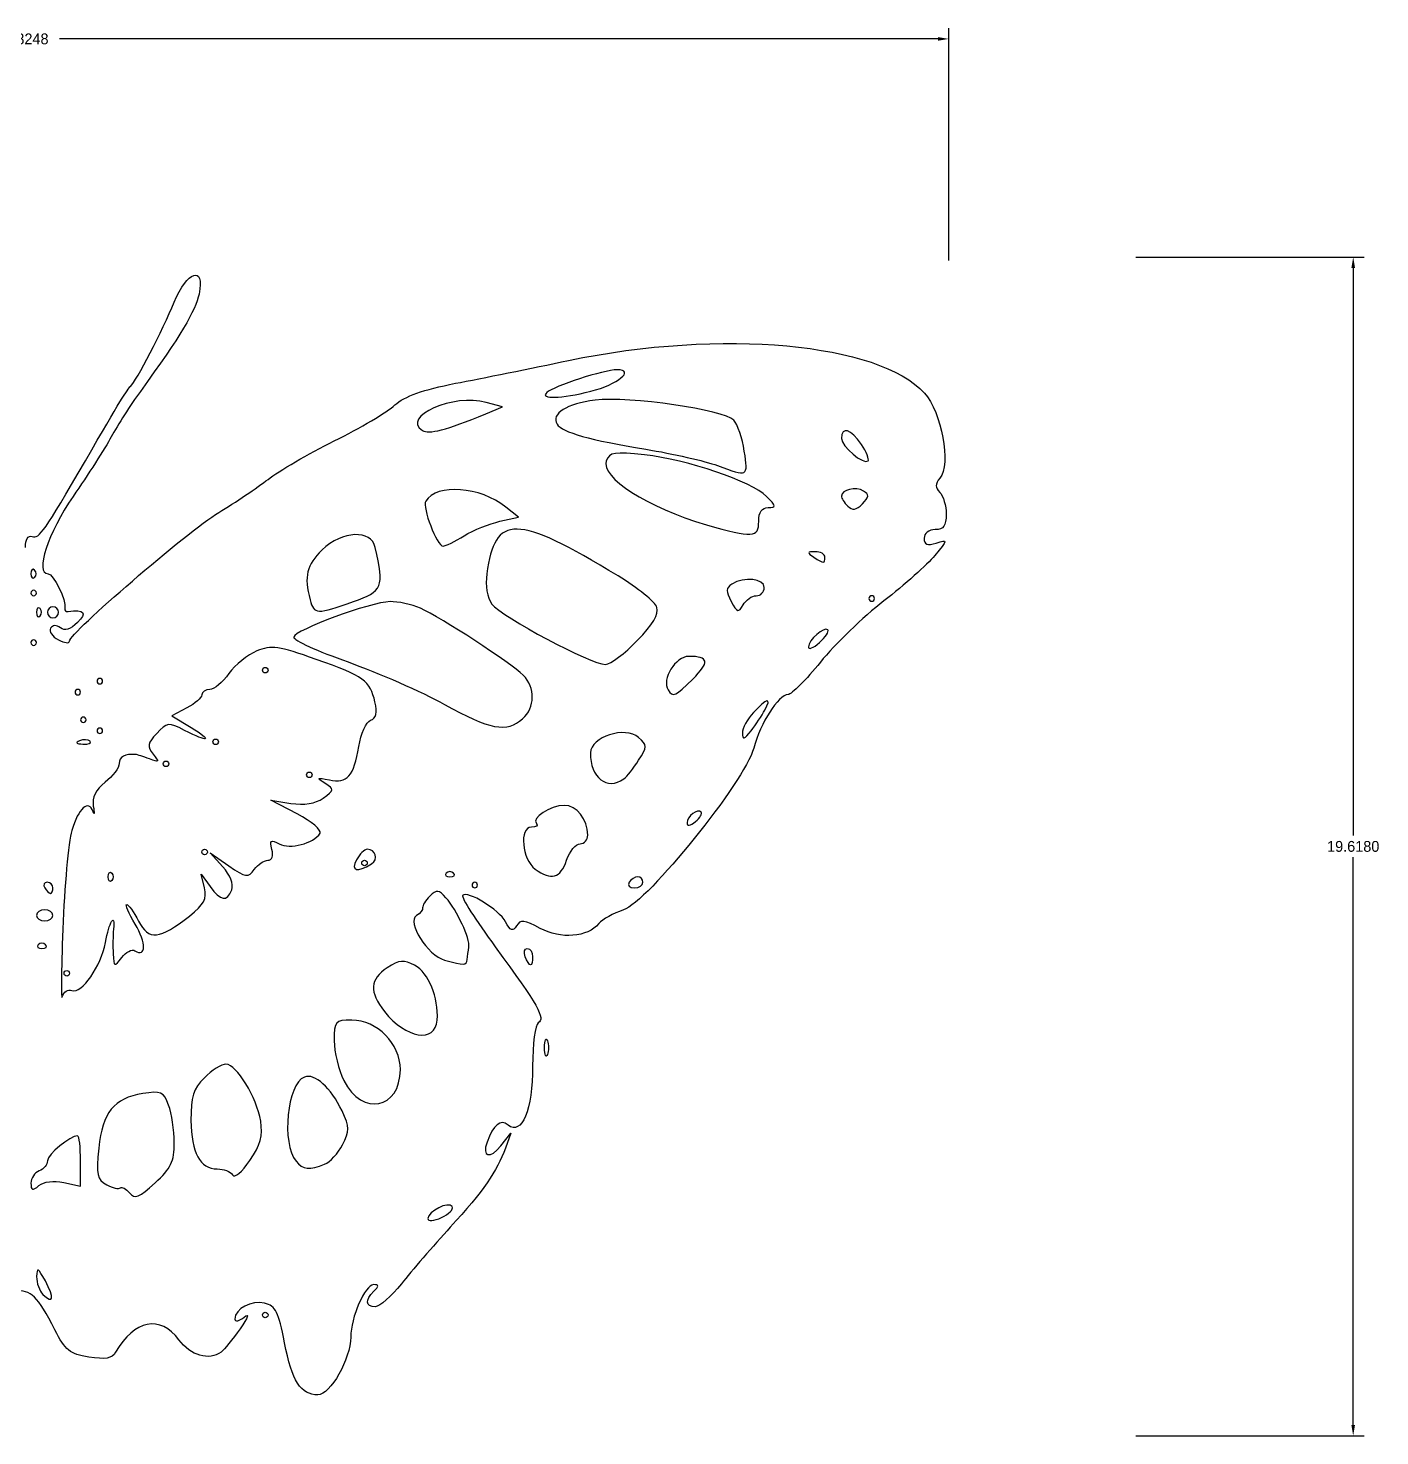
# Model space of a CAD drawing. Header units: centimetres. Extents: x -0.1 to 38, y -0.6 to 22.8.
# Drawn here: x 15.55 to 38.04, y -0.6 to 22.83 of the extents above; entities that cross this region are included whole.
import ezdxf

# ---------------------------------------------------------------- set-up
doc = ezdxf.new("R2010")
doc.units = ezdxf.units.CM
doc.layers.get('0').update_dxf_attribs({"linetype": 'CONTINUOUS'})
doc.layers.get('Defpoints').update_dxf_attribs({"linetype": 'CONTINUOUS'})
doc.layers.add('LAAG_1', color=7, linetype='CONTINUOUS')
doc.dimstyles.new('ISO-25', dxfattribs={"dimtxt": 2.5, "dimasz": 2.5, "dimexe": 1.25, "dimexo": 0.625, "dimtad": 1, "dimdsep": 46, "dimtxsty": 'Standard', "dimcen": 2.5, "dimadec": 0, "dimazin": 0, "dimtfac": 1, "dimtmove": 0, "dimatfit": 3, "dimfxl": 1, "dimarcsym": 0})

# ---------------------------------------------------------------- blocks, each defined once
blk = doc.blocks.new('*D2')
at = {"color": 0, "linetype": 'Continuous', "lineweight": -2, "transparency": 16777216}
for p, q in [((0.043, 18.961), (0.043, 22.827)), ((30.868, 18.961), (30.868, 22.827)), ((0.223, 22.647), (14.841, 22.647)), ((30.688, 22.647), (16.071, 22.647))]:
    blk.add_line(p, q, dxfattribs=at)
at = {"color": 0, "linetype": 'Continuous', "transparency": 16777216}
for points in [[(0.223, 22.677), (0.223, 22.617), (0.043, 22.647)], [(30.688, 22.677), (30.688, 22.617), (30.868, 22.647)]]:
    blk.add_solid(points, dxfattribs=at)
at = {"layer": 'Defpoints', "color": 0, "linetype": 'Continuous', "transparency": 16777216}
for p in [(30.868, 22.647), (0.043, 18.899), (30.868, 18.899)]:
    blk.add_point(p, dxfattribs=at)
at = {"color": 0, "linetype": 'Continuous', "transparency": 16777216, "insert": (15.456, 22.647), "char_height": 0.18, "attachment_point": 5}
blk.add_mtext('\\A1;30.8248', dxfattribs=at)
blk = doc.blocks.new('*D3')
at = {"color": 0, "linetype": 'Continuous', "lineweight": -2, "transparency": 16777216}
for p, q in [((33.978, 19.016), (37.775, 19.016)), ((37.595, 18.836), (37.595, 9.387)), ((37.595, -0.422), (37.595, 9.027)), ((33.978, -0.602), (37.775, -0.602))]:
    blk.add_line(p, q, dxfattribs=at)
at = {"color": 0, "linetype": 'Continuous', "transparency": 16777216}
for points in [[(37.565, 18.836), (37.625, 18.836), (37.595, 19.016)], [(37.565, -0.422), (37.625, -0.422), (37.595, -0.602)]]:
    blk.add_solid(points, dxfattribs=at)
at = {"layer": 'Defpoints', "color": 0, "linetype": 'Continuous', "transparency": 16777216}
for p in [(33.915, 19.016), (33.915, -0.602), (37.595, -0.602)]:
    blk.add_point(p, dxfattribs=at)
at = {"color": 0, "linetype": 'Continuous', "transparency": 16777216, "insert": (37.595, 9.207), "char_height": 0.18, "attachment_point": 5}
blk.add_mtext('\\A1;19.6180', dxfattribs=at)

msp = doc.modelspace()

# ---------------------------------------------------------------- linework, layer by layer
at = {"layer": 'LAAG_1', "color": 7}
for points in [[(24.91011, 16.78358), (24.91011, 16.78358)], [(23.16492, 16.40873), (23.16492, 16.40873)], [(27.46566, 15.78738), (27.46566, 15.78738)], [(29.41234, 15.89917), (29.41234, 15.89917)], [(29.44815, 15.12223), (29.44815, 15.12223)], [(27.70517, 14.61793), (27.70517, 14.61793)], [(22.80567, 14.37832), (22.80567, 14.37832)], [(28.80583, 14.02173), (28.80583, 14.02173)], [(15.65899, 13.80771), (15.65899, 13.80771)], [(15.68956, 13.42554), (15.68956, 13.42554)], [(27.66386, 13.37968), (27.66386, 13.37968)], [(15.75071, 13.16566), (15.75071, 13.16566)], [(20.96359, 13.28202), (20.96359, 13.28202)], [(29.63134, 13.33381), (29.63134, 13.33381)], [(16.05645, 13.10451), (16.05645, 13.10451)], [(28.85448, 12.81128), (28.85448, 12.81128)], [(15.68956, 12.60004), (15.68956, 12.60004)], [(25.68569, 12.6333), (25.68569, 12.6333)], [(16.79023, 11.95799), (16.79023, 11.95799)], [(19.45017, 12.14143), (19.45017, 12.14143)], [(26.60744, 11.99267), (26.60744, 11.99267)], [(16.42334, 11.77454), (16.42334, 11.77454)], [(16.51506, 11.31592), (16.51506, 11.31592)], [(23.77681, 11.33014), (23.77681, 11.33014)], [(27.80684, 11.47644), (27.80684, 11.47644)], [(16.79023, 11.13248), (16.79023, 11.13248)], [(16.58194, 10.95858), (16.58194, 10.95858)], [(18.62467, 10.94904), (18.62467, 10.94904)], [(17.79917, 10.58215), (17.79917, 10.58215)], [(20.18395, 10.3987), (20.18395, 10.3987)], [(25.46013, 10.33132), (25.46013, 10.33132)], [(26.75041, 9.77891), (26.75041, 9.77891)], [(18.44123, 9.11459), (18.44123, 9.11459)], [(21.10117, 8.93115), (21.10117, 8.93115)], [(21.26318, 8.91713), (21.26318, 8.91713)], [(24.50864, 8.97701), (24.50864, 8.97701)], [(16.88195, 8.70184), (16.88195, 8.70184)], [(22.62987, 8.76299), (22.62987, 8.76299)], [(15.96473, 8.5184), (15.96473, 8.5184)], [(23.02734, 8.56426), (23.02734, 8.56426)], [(25.779, 8.61012), (25.779, 8.61012)], [(15.96473, 8.05979), (15.96473, 8.05979)], [(15.84243, 7.5706), (15.84243, 7.5706)], [(22.85536, 7.32601), (22.85536, 7.32601)], [(23.81967, 7.37186), (23.81967, 7.37186)], [(16.14817, 7.09671), (16.14817, 7.09671)], [(16.28109, 6.81063), (16.28109, 6.81063)], [(22.35613, 6.31829), (22.35613, 6.31829)], [(24.14248, 5.85845), (24.14248, 5.85845)], [(21.74323, 5.49479), (21.74323, 5.49479)], [(19.41979, 4.63429), (19.41979, 4.63429)], [(17.98261, 4.27679), (17.98261, 4.27679)], [(20.48438, 3.91782), (20.48438, 3.91782)], [(16.14441, 3.61209), (16.14441, 3.61209)], [(22.60614, 3.21217), (22.60614, 3.21217)], [(15.83799, 1.97508), (15.83799, 1.97508)], [(19.45017, 1.40992), (19.45017, 1.40992)]]:
    msp.add_lwpolyline(points, close=True, dxfattribs=at)
for points in [[(23.16492, 16.40873), (23.44009, 16.52134), (23.17003, 16.59834)], [(23.39777, 14.6187), (23.70705, 14.68664), (23.49744, 14.85637)], [(18.19274, 11.51262), (17.94425, 11.38242), (18.26153, 11.189)], [(20.02673, 9.74776), (19.58776, 9.97504), (19.92383, 9.92391)], [(18.78778, 8.86997), (18.57881, 9.10131), (18.88979, 8.88615)], [(18.48493, 8.5184), (18.431, 8.7477), (18.5789, 8.54133)], [(23.4152, 4.22625), (23.58074, 4.43676), (23.48999, 4.18509)], [(16.14441, 3.61209), (16.42334, 3.55082), (16.42334, 3.97086)]]:
    msp.add_lwpolyline(points, dxfattribs=at)
for points in [[(17.9808, 18.26388), (18.19608, 18.78857), (18.49448, 18.88778), (18.3946, 18.40146)], [(18.3946, 18.40146), (18.33663, 18.11924), (18.08712, 17.70487), (17.41851, 16.78044)], [(17.25612, 16.86512), (17.34586, 16.94259), (17.79198, 17.80368), (17.9808, 18.26388)], [(24.54077, 17.29515), (27.0896, 17.82742), (29.69892, 17.58845), (30.46212, 16.75285)], [(22.66121, 16.91525), (23.0896, 16.99778), (23.93541, 17.16873), (24.54077, 17.29515)], [(25.34796, 17.14028), (25.12988, 17.14028), (24.29855, 16.87082), (24.17845, 16.7612)], [(24.91011, 16.78358), (25.35911, 16.89664), (25.65818, 17.14028), (25.34796, 17.14028)], [(21.65227, 16.55477), (21.81012, 16.69916), (22.12677, 16.81229), (22.66121, 16.91525)], [(16.50487, 15.62687), (17.08859, 16.63362), (17.19926, 16.81602), (17.25612, 16.86512)], [(17.41851, 16.78044), (17.25713, 16.55731), (17.03943, 16.21778), (16.93474, 16.02594)], [(23.17003, 16.59834), (22.63597, 16.75062), (21.7444, 16.35736), (22.1106, 16.13104)], [(24.17845, 16.7612), (24.05621, 16.64963), (24.42266, 16.66084), (24.91011, 16.78358)], [(27.28986, 16.30279), (27.12674, 16.47701), (25.55985, 16.70215), (24.98285, 16.63426)], [(30.46212, 16.75285), (30.74859, 16.43921), (30.90785, 15.56356), (30.71966, 15.3368)], [(20.64258, 15.95554), (21.07138, 16.16937), (21.52574, 16.43903), (21.65227, 16.55477)], [(22.1106, 16.13104), (22.22153, 16.06248), (22.49447, 16.13437), (23.16492, 16.40873)], [(24.98285, 16.63426), (24.51419, 16.57912), (24.24331, 16.40751), (24.35069, 16.23377)], [(24.35069, 16.23377), (24.4329, 16.10075), (24.90342, 15.96818), (25.82486, 15.81842)], [(27.46566, 15.78738), (27.43364, 16.00179), (27.35453, 16.23372), (27.28986, 16.30279)], [(29.41234, 15.89917), (29.2445, 16.15534), (29.081, 16.20458), (29.081, 15.99896)], [(16.93474, 16.02594), (16.83004, 15.8341), (16.54427, 15.3877), (16.29968, 15.03394)], [(19.54191, 15.31709), (19.71848, 15.4544), (20.21378, 15.7417), (20.64258, 15.95554)], [(29.081, 15.99896), (29.081, 15.8633), (29.44995, 15.55249), (29.52357, 15.62612)], [(25.80353, 15.72422), (25.30756, 15.77937), (25.22369, 15.76647), (25.17009, 15.6268)], [(27.83443, 15.0339), (27.58718, 15.28115), (26.51711, 15.64488), (25.80353, 15.72422)], [(25.82486, 15.81842), (26.27889, 15.74463), (26.81546, 15.62266), (27.01725, 15.54737)], [(27.01725, 15.54737), (27.53213, 15.35528), (27.53035, 15.35433), (27.46566, 15.78738)], [(29.52357, 15.62612), (29.54606, 15.64861), (29.49601, 15.77148), (29.41234, 15.89917)], [(15.62079, 14.36494), (15.73603, 14.32577), (15.81989, 14.44547), (16.50487, 15.62687)], [(25.17009, 15.6268), (25.06494, 15.35279), (25.85525, 14.84698), (26.83381, 14.56197)], [(18.72276, 14.76454), (18.99673, 14.93114), (19.36535, 15.17979), (19.54191, 15.31709)], [(23.49744, 14.85637), (23.07535, 15.19816), (22.34919, 15.25158), (22.16549, 14.95435)], [(30.71966, 15.3368), (30.63765, 15.23799), (30.63714, 15.18059), (30.71758, 15.10016)], [(16.29968, 15.03394), (15.88219, 14.43012), (15.66052, 13.74656), (15.88219, 13.74656)], [(27.86314, 14.84723), (28.00321, 14.84723), (27.99996, 14.86837), (27.83443, 15.0339)], [(29.44816, 15.12223), (29.32034, 15.20123), (29.081, 15.14712), (29.081, 15.03921)], [(29.081, 15.03921), (29.081, 15.00425), (29.12788, 14.92877), (29.18517, 14.87147)], [(29.42936, 14.90731), (29.54317, 15.02112), (29.54668, 15.06134), (29.44815, 15.12223)], [(30.71758, 15.10016), (30.77598, 15.04176), (30.82376, 14.87841), (30.82376, 14.73716)], [(16.23991, 12.62496), (16.23991, 12.75772), (18.19932, 14.44623), (18.72276, 14.76454)], [(22.16549, 14.95435), (22.10307, 14.85334), (22.35398, 14.205), (22.4553, 14.20552)], [(27.70517, 14.61793), (27.70517, 14.77375), (27.75579, 14.84723), (27.86314, 14.84723)], [(29.18517, 14.87147), (29.26292, 14.79373), (29.32486, 14.80282), (29.42936, 14.90731)], [(22.80567, 14.37832), (22.96122, 14.47317), (23.22766, 14.58134), (23.39777, 14.6187)], [(25.36831, 13.70898), (23.66845, 14.74031), (23.31785, 14.74596), (23.18134, 13.74422)], [(26.83381, 14.56197), (27.60463, 14.33747), (27.70517, 14.34393), (27.70517, 14.61793)], [(30.82376, 14.73716), (30.82376, 14.54149), (30.78008, 14.48034), (30.64032, 14.48034)], [(15.50614, 14.18224), (15.50614, 14.3192), (15.54995, 14.38901), (15.62079, 14.36494)], [(21.32719, 14.18225), (21.2594, 14.48591), (20.77724, 14.46409), (20.4412, 14.14215)], [(22.4553, 14.20552), (22.49246, 14.20571), (22.65013, 14.28347), (22.80567, 14.37832)], [(30.64032, 14.48034), (30.5349, 14.48034), (30.45687, 14.41919), (30.45687, 14.33658)], [(30.45687, 14.33658), (30.45687, 14.23062), (30.50943, 14.20949), (30.65672, 14.25624)], [(30.65672, 14.25624), (30.85283, 14.31849), (30.8524, 14.31459), (30.63379, 14.04846)], [(20.4412, 14.14215), (20.18435, 13.89607), (20.13739, 13.70035), (20.24176, 13.31088)], [(20.96359, 13.28202), (21.45016, 13.45527), (21.47547, 13.51793), (21.32719, 14.18225)], [(28.64532, 14.11205), (28.50815, 14.11075), (28.50481, 14.09772), (28.62239, 14.02173)], [(28.80584, 14.02173), (28.80584, 14.07218), (28.73361, 14.11282), (28.64532, 14.11205)], [(15.65899, 13.80771), (15.62536, 13.84134), (15.59784, 13.81382), (15.59784, 13.74656)], [(28.62239, 14.02173), (28.79549, 13.90986), (28.80583, 13.90986), (28.80583, 14.02173)], [(30.63379, 14.04846), (30.51126, 13.8993), (30.1303, 13.55982), (29.7872, 13.29407)], [(15.59784, 13.74656), (15.59784, 13.6793), (15.62536, 13.65179), (15.65899, 13.68542)], [(15.65899, 13.68542), (15.69262, 13.71905), (15.69262, 13.77408), (15.65899, 13.80771)], [(15.88219, 13.74656), (15.97075, 13.74656), (16.19004, 13.29888), (16.163, 13.1733)], [(23.18134, 13.74422), (23.15424, 13.54533), (23.18753, 13.3521), (23.26786, 13.24226)], [(26.01141, 13.18645), (25.9828, 13.2766), (25.69341, 13.51174), (25.36831, 13.70898)], [(27.79689, 13.51726), (27.79689, 13.66812), (27.46438, 13.70288), (27.26002, 13.57338)], [(15.6437, 13.4714), (15.61848, 13.4714), (15.59784, 13.45075), (15.59784, 13.42554)], [(15.59784, 13.42554), (15.59784, 13.40032), (15.61848, 13.37968), (15.6437, 13.37968)], [(15.68956, 13.42554), (15.68956, 13.45076), (15.66892, 13.4714), (15.6437, 13.4714)], [(15.6437, 13.37968), (15.66892, 13.37968), (15.68956, 13.40032), (15.68956, 13.42554)], [(27.26002, 13.57338), (27.15989, 13.50993), (27.1576, 13.45418), (27.24816, 13.28495)], [(27.44564, 13.22743), (27.4925, 13.31116), (27.5907, 13.37968), (27.66386, 13.37968)], [(27.66387, 13.37968), (27.73703, 13.37968), (27.79689, 13.44159), (27.79689, 13.51726)], [(29.58548, 13.37968), (29.56026, 13.37968), (29.53961, 13.35903), (29.53961, 13.33381)], [(29.63134, 13.33381), (29.63134, 13.35903), (29.61069, 13.37968), (29.58548, 13.37968)], [(15.75071, 13.16566), (15.71708, 13.19929), (15.68956, 13.17177), (15.68956, 13.10451)], [(15.75071, 13.04336), (15.78434, 13.07699), (15.78434, 13.13203), (15.75071, 13.16566)], [(15.96473, 13.19623), (15.91428, 13.19623), (15.87301, 13.15496), (15.87301, 13.10451)], [(16.05645, 13.10451), (16.05645, 13.15496), (16.01517, 13.19623), (15.96473, 13.19623)], [(16.163, 13.1733), (16.15487, 13.13546), (16.17915, 13.10939), (16.21699, 13.11537)], [(16.21699, 13.11537), (16.48545, 13.15775), (16.53785, 13.09543), (16.37062, 12.93263)], [(21.57217, 13.2822), (21.25001, 13.27453), (19.98369, 12.80801), (19.96949, 12.69176)], [(20.24176, 13.31088), (20.30672, 13.06848), (20.3581, 13.06643), (20.96359, 13.28202)], [(22.07664, 13.17156), (21.93212, 13.23558), (21.70511, 13.28537), (21.57217, 13.2822)], [(23.78704, 12.05653), (23.58308, 12.26048), (22.41643, 13.02104), (22.07664, 13.17156)], [(23.26786, 13.24226), (23.42211, 13.03132), (24.93045, 12.2275), (25.15365, 12.23729)], [(25.68569, 12.6333), (25.94228, 12.8977), (26.04675, 13.07511), (26.01141, 13.18645)], [(27.24816, 13.28495), (27.34779, 13.09879), (27.37003, 13.09232), (27.44564, 13.22743)], [(29.7872, 13.29407), (29.4441, 13.02831), (28.96944, 12.57024), (28.73239, 12.27613)], [(29.53961, 13.33381), (29.53961, 13.30859), (29.56026, 13.28795), (29.58548, 13.28795)], [(29.58548, 13.28795), (29.6107, 13.28795), (29.63134, 13.3086), (29.63134, 13.33381)], [(15.68956, 13.10451), (15.68956, 13.03725), (15.71708, 13.00973), (15.75071, 13.04336)], [(15.87301, 13.10451), (15.87301, 13.05406), (15.91428, 13.01279), (15.96473, 13.01279)], [(16.08757, 12.84536), (16.02174, 12.89766), (15.95947, 12.895), (15.92449, 12.83839)], [(15.96473, 13.01279), (16.01517, 13.01279), (16.05645, 13.05406), (16.05645, 13.10451)], [(16.37062, 12.93263), (16.25548, 12.82055), (16.15701, 12.79019), (16.08757, 12.84536)], [(15.92449, 12.83839), (15.89336, 12.78803), (15.9516, 12.70202), (16.0539, 12.64727)], [(19.96949, 12.69176), (19.96333, 12.64131), (20.37023, 12.45481), (20.87369, 12.27731)], [(28.85448, 12.81128), (28.79284, 12.87291), (28.53067, 12.64414), (28.53067, 12.52873)], [(28.71468, 12.60055), (28.81588, 12.69213), (28.87879, 12.78696), (28.85448, 12.81128)], [(15.6437, 12.6459), (15.61848, 12.6459), (15.59784, 12.62525), (15.59784, 12.60004)], [(15.59784, 12.60004), (15.59784, 12.57482), (15.61848, 12.55418), (15.6437, 12.55418)], [(15.68956, 12.60004), (15.68956, 12.62526), (15.66892, 12.6459), (15.6437, 12.6459)], [(15.6437, 12.55418), (15.66892, 12.55418), (15.68956, 12.57482), (15.68956, 12.60004)], [(16.0539, 12.64727), (16.15621, 12.59252), (16.23991, 12.58248), (16.23991, 12.62496)], [(19.35373, 12.4605), (19.20237, 12.3978), (18.99423, 12.22813), (18.89121, 12.08345)], [(20.34212, 12.32066), (19.71672, 12.54325), (19.59507, 12.56046), (19.35373, 12.4605)], [(25.15365, 12.23729), (25.23851, 12.24101), (25.47793, 12.41921), (25.68569, 12.6333)], [(28.53067, 12.52873), (28.53067, 12.47664), (28.61347, 12.50897), (28.71468, 12.60055)], [(19.45017, 12.14143), (19.45017, 12.16665), (19.47082, 12.18729), (19.49603, 12.18729)], [(19.49603, 12.18729), (19.52125, 12.18729), (19.54189, 12.16664), (19.54189, 12.14143)], [(21.32134, 11.61201), (21.23785, 11.96878), (21.14789, 12.03388), (20.34212, 12.32066)], [(20.87369, 12.27731), (21.37715, 12.09981), (22.09864, 11.78185), (22.47699, 11.57072)], [(26.54109, 12.37073), (26.32111, 12.37073), (26.08647, 11.99075), (26.19651, 11.8127)], [(26.60744, 11.99267), (26.89354, 12.27877), (26.8774, 12.37073), (26.54109, 12.37073)], [(28.73239, 12.27613), (28.49535, 11.98201), (28.25262, 11.73852), (28.19299, 11.73502)], [(16.74437, 12.00385), (16.71915, 12.00385), (16.69851, 11.98321), (16.69851, 11.95799)], [(16.69851, 11.95799), (16.69851, 11.93277), (16.71915, 11.91213), (16.74437, 11.91213)], [(16.79023, 11.95799), (16.79023, 11.98321), (16.76958, 12.00385), (16.74437, 12.00385)], [(16.74437, 11.91213), (16.76959, 11.91213), (16.79023, 11.93277), (16.79023, 11.95799)], [(18.89121, 12.08345), (18.78819, 11.93877), (18.6448, 11.8204), (18.57257, 11.8204)], [(19.49603, 12.09556), (19.47081, 12.09556), (19.45017, 12.11621), (19.45017, 12.14143)], [(19.54189, 12.14143), (19.54189, 12.11621), (19.52125, 12.09556), (19.49603, 12.09556)], [(23.77682, 11.33014), (23.98776, 11.52104), (23.9924, 11.85117), (23.78704, 12.05653)], [(26.19651, 11.8127), (26.27493, 11.68582), (26.3206, 11.70582), (26.60744, 11.99267)], [(16.37748, 11.8204), (16.35226, 11.8204), (16.33162, 11.79975), (16.33162, 11.77454)], [(16.33162, 11.77454), (16.33162, 11.74932), (16.35226, 11.72868), (16.37748, 11.72868)], [(16.42334, 11.77454), (16.42334, 11.79976), (16.40269, 11.8204), (16.37748, 11.8204)], [(16.37748, 11.72868), (16.4027, 11.72868), (16.42334, 11.74932), (16.42334, 11.77454)], [(18.44123, 11.73161), (18.44123, 11.68277), (18.32941, 11.58422), (18.19274, 11.51262)], [(18.57257, 11.8204), (18.50033, 11.8204), (18.44123, 11.78044), (18.44123, 11.73161)], [(28.19299, 11.73502), (28.02859, 11.7254), (27.73665, 11.26886), (27.62155, 10.84141)], [(21.24786, 11.30673), (21.34159, 11.34269), (21.36328, 11.43282), (21.32134, 11.61201)], [(22.47699, 11.57072), (23.2276, 11.15187), (23.52002, 11.09774), (23.77681, 11.33014)], [(27.80684, 11.47644), (27.92754, 11.69604), (27.84224, 11.67796), (27.61702, 11.43621)], [(16.4692, 11.36178), (16.44398, 11.36178), (16.42334, 11.34114), (16.42334, 11.31592)], [(16.42334, 11.31592), (16.42334, 11.2907), (16.44398, 11.27006), (16.4692, 11.27006)], [(16.51506, 11.31592), (16.51506, 11.34114), (16.49442, 11.36178), (16.4692, 11.36178)], [(16.4692, 11.27006), (16.49442, 11.27006), (16.51506, 11.29071), (16.51506, 11.31592)], [(18.15211, 11.13969), (17.8871, 11.27674), (17.86238, 11.27405), (17.69043, 11.08949)], [(21.05179, 10.87306), (21.08648, 11.08351), (21.17471, 11.27866), (21.24786, 11.30673)], [(27.61702, 11.43621), (27.51416, 11.32581), (27.43132, 11.17103), (27.43292, 11.09226)], [(27.57722, 11.13248), (27.65499, 11.23338), (27.75831, 11.38816), (27.80684, 11.47644)], [(16.74437, 11.17834), (16.71915, 11.17834), (16.69851, 11.1577), (16.69851, 11.13248)], [(16.69851, 11.13248), (16.69851, 11.10726), (16.71915, 11.08662), (16.74437, 11.08662)], [(16.79023, 11.13248), (16.79023, 11.1577), (16.76958, 11.17834), (16.74437, 11.17834)], [(16.74437, 11.08662), (16.76959, 11.08662), (16.79023, 11.10726), (16.79023, 11.13248)], [(17.69043, 11.08949), (17.53609, 10.92381), (17.52715, 10.87186), (17.63104, 10.74407)], [(18.26153, 11.189), (18.63256, 10.96282), (18.5586, 10.92949), (18.15211, 11.13969)], [(25.70573, 11.02139), (25.48648, 11.216), (24.90893, 11.0314), (24.90544, 10.76559)], [(25.70781, 10.64081), (25.85202, 10.86772), (25.85189, 10.89162), (25.70573, 11.02139)], [(27.43292, 11.09226), (27.43526, 10.97905), (27.46547, 10.98748), (27.57722, 11.13248)], [(16.40614, 10.96582), (16.33297, 10.93654), (16.3547, 10.91481), (16.46156, 10.91041)], [(16.58194, 10.95859), (16.55146, 10.98907), (16.47235, 10.99233), (16.40614, 10.96582)], [(16.46156, 10.91041), (16.55825, 10.90643), (16.61242, 10.92811), (16.58194, 10.95858)], [(18.62467, 10.94904), (18.62467, 10.97426), (18.64532, 10.9949), (18.67053, 10.9949)], [(18.67053, 10.90318), (18.64531, 10.90318), (18.62467, 10.92382), (18.62467, 10.94904)], [(18.67053, 10.9949), (18.69575, 10.9949), (18.71639, 10.97425), (18.71639, 10.94904)], [(18.71639, 10.94904), (18.71639, 10.92382), (18.69575, 10.90318), (18.67053, 10.90318)], [(20.56328, 10.31366), (20.86167, 10.251), (20.96962, 10.3746), (21.05179, 10.87306)], [(27.62155, 10.84141), (27.47274, 10.28878), (25.8568, 8.28312), (25.45298, 8.14985)], [(17.0654, 10.5888), (17.0654, 10.5168), (16.96063, 10.37547), (16.83259, 10.27476)], [(17.34056, 10.73739), (17.16185, 10.75322), (17.0654, 10.70115), (17.0654, 10.5888)], [(17.56987, 10.66349), (17.46898, 10.7019), (17.36579, 10.73515), (17.34056, 10.73739)], [(17.63104, 10.74407), (17.73845, 10.61195), (17.73101, 10.60215), (17.56987, 10.66349)], [(17.79917, 10.58215), (17.79917, 10.60737), (17.81981, 10.62801), (17.84503, 10.62801)], [(17.84503, 10.53629), (17.81981, 10.53629), (17.79917, 10.55693), (17.79917, 10.58215)], [(17.84503, 10.62801), (17.87025, 10.62801), (17.89089, 10.60737), (17.89089, 10.58215)], [(17.89089, 10.58215), (17.89089, 10.55693), (17.87025, 10.53629), (17.84503, 10.53629)], [(24.90544, 10.76559), (24.9, 10.35221), (25.18189, 10.13151), (25.46013, 10.33132)], [(25.46009, 10.33132), (25.51171, 10.36838), (25.62318, 10.50765), (25.70781, 10.64081)], [(20.18395, 10.3987), (20.18395, 10.42392), (20.20459, 10.44456), (20.22981, 10.44456)], [(20.22981, 10.35284), (20.20459, 10.35284), (20.18395, 10.37349), (20.18395, 10.3987)], [(20.22981, 10.44456), (20.25503, 10.44456), (20.27567, 10.42392), (20.27567, 10.3987)], [(20.27567, 10.3987), (20.27567, 10.37348), (20.25503, 10.35284), (20.22981, 10.35284)], [(20.48978, 10.25803), (20.34278, 10.35098), (20.35206, 10.35801), (20.56328, 10.31366)], [(16.83259, 10.27476), (16.67231, 10.14868), (16.611, 10.02517), (16.63577, 9.87828)], [(20.45896, 10.01221), (20.64893, 10.14527), (20.65034, 10.15649), (20.48978, 10.25803)], [(16.63156, 9.78466), (16.55995, 9.998), (16.38407, 9.84341), (16.27871, 9.47451)], [(16.63577, 9.87828), (16.65556, 9.76094), (16.65366, 9.7188), (16.63156, 9.78466)], [(19.92383, 9.92391), (20.1473, 9.88992), (20.32661, 9.91952), (20.45896, 10.01221)], [(24.46874, 9.89132), (24.2373, 9.88799), (23.91719, 9.67701), (24.00713, 9.58707)], [(24.86178, 9.39579), (24.86178, 9.6582), (24.67453, 9.89427), (24.46874, 9.89132)], [(26.75041, 9.7789), (26.6868, 9.84251), (26.51278, 9.71327), (26.51278, 9.60242)], [(20.40764, 9.42653), (20.43957, 9.4782), (20.26816, 9.62276), (20.02673, 9.74776)], [(26.51278, 9.60242), (26.51278, 9.5416), (26.56541, 9.54856), (26.65258, 9.62091)], [(26.65258, 9.62091), (26.72947, 9.68472), (26.77349, 9.75582), (26.75041, 9.77891)], [(16.27871, 9.47451), (16.22217, 9.27656), (16.15451, 8.53674), (16.12836, 7.83048)], [(19.72834, 9.25057), (19.90748, 9.1547), (20.30294, 9.25715), (20.40764, 9.42653)], [(23.92472, 9.52734), (23.71745, 9.52734), (23.76532, 8.99268), (23.98711, 8.8305)], [(24.00713, 9.58707), (24.03998, 9.55422), (24.0029, 9.52734), (23.92472, 9.52734)], [(24.73317, 9.25218), (24.80391, 9.25218), (24.86178, 9.3168), (24.86178, 9.39579)], [(18.44123, 9.11459), (18.44123, 9.13981), (18.46187, 9.16045), (18.48709, 9.16045)], [(18.48709, 9.16045), (18.51231, 9.16045), (18.53295, 9.13981), (18.53295, 9.11459)], [(19.53977, 8.97701), (19.60952, 8.97701), (19.63624, 9.0488), (19.60746, 9.15886)], [(19.60746, 9.15886), (19.56752, 9.3116), (19.58687, 9.32628), (19.72834, 9.25057)], [(21.19071, 9.16045), (21.14501, 9.16045), (21.06544, 9.08164), (21.01389, 8.9853)], [(21.26318, 8.91713), (21.38446, 8.99289), (21.33455, 9.16045), (21.19071, 9.16045)], [(24.50864, 8.97701), (24.56139, 9.12835), (24.66244, 9.25218), (24.73317, 9.25218)], [(18.48709, 9.06873), (18.46187, 9.06873), (18.44123, 9.08938), (18.44123, 9.11459)], [(18.53295, 9.11459), (18.53295, 9.08937), (18.5123, 9.06873), (18.48709, 9.06873)], [(19.31265, 8.824), (19.37419, 8.90816), (19.47639, 8.97701), (19.53977, 8.97701)], [(21.01389, 8.9853), (20.91478, 8.80012), (21.02681, 8.76948), (21.26318, 8.91713)], [(21.10117, 8.93115), (21.10117, 8.95637), (21.12182, 8.97701), (21.14703, 8.97701)], [(21.14703, 8.88529), (21.12181, 8.88529), (21.10117, 8.90593), (21.10117, 8.93115)], [(21.14703, 8.97701), (21.17225, 8.97701), (21.19289, 8.95637), (21.19289, 8.93115)], [(21.19289, 8.93115), (21.19289, 8.90593), (21.17225, 8.88529), (21.14703, 8.88529)], [(23.98711, 8.8305), (24.2562, 8.63374), (24.40339, 8.67509), (24.50864, 8.97701)], [(16.88195, 8.70184), (16.88195, 8.76911), (16.90947, 8.79662), (16.9431, 8.76299)], [(16.9431, 8.64069), (16.90947, 8.60706), (16.88195, 8.63458), (16.88195, 8.70184)], [(16.9431, 8.76299), (16.97673, 8.72936), (16.97673, 8.67433), (16.9431, 8.64069)], [(18.93848, 8.4868), (18.9741, 8.57961), (18.9155, 8.72857), (18.78778, 8.86997)], [(18.88979, 8.88615), (19.17572, 8.68834), (19.20979, 8.68333), (19.31265, 8.824)], [(22.50758, 8.76299), (22.47395, 8.72936), (22.50147, 8.70184), (22.56873, 8.70184)], [(22.62987, 8.76299), (22.59624, 8.79662), (22.54121, 8.79662), (22.50758, 8.76299)], [(22.56873, 8.70184), (22.63599, 8.70184), (22.66351, 8.72936), (22.62987, 8.76299)], [(25.6927, 8.70184), (25.64522, 8.70184), (25.58088, 8.66057), (25.5497, 8.61012)], [(25.779, 8.61012), (25.779, 8.66057), (25.74016, 8.70184), (25.6927, 8.70184)], [(15.86759, 8.61012), (15.81417, 8.61012), (15.79596, 8.56885), (15.82714, 8.5184)], [(15.82714, 8.5184), (15.85832, 8.46795), (15.90203, 8.42668), (15.92428, 8.42668)], [(15.96473, 8.5184), (15.96473, 8.56885), (15.92102, 8.61012), (15.86759, 8.61012)], [(15.92428, 8.42668), (15.94654, 8.42668), (15.96473, 8.46795), (15.96473, 8.5184)], [(18.23588, 8.0497), (18.47846, 8.24137), (18.52812, 8.33481), (18.48493, 8.5184)], [(18.5789, 8.54133), (18.75467, 8.29607), (18.85921, 8.28021), (18.93848, 8.4868)], [(22.50123, 8.35386), (22.38278, 8.48907), (22.34641, 8.49263), (22.23385, 8.38007)], [(23.49312, 7.95472), (23.38491, 8.15691), (22.86314, 8.47646), (22.77884, 8.39216)], [(22.98148, 8.61012), (22.95626, 8.61012), (22.93561, 8.58948), (22.93561, 8.56426)], [(22.93561, 8.56426), (22.93561, 8.53904), (22.95626, 8.5184), (22.98148, 8.5184)], [(23.02734, 8.56426), (23.02734, 8.58948), (23.00669, 8.61012), (22.98148, 8.61012)], [(22.98148, 8.5184), (23.0067, 8.5184), (23.02734, 8.53904), (23.02734, 8.56426)], [(25.5497, 8.61012), (25.51852, 8.55967), (25.55737, 8.5184), (25.63601, 8.5184)], [(25.63601, 8.5184), (25.71466, 8.5184), (25.779, 8.55967), (25.779, 8.61012)], [(17.33256, 7.91516), (17.22611, 8.0956), (17.16265, 8.24323), (17.19156, 8.24323)], [(17.19156, 8.24323), (17.22048, 8.24323), (17.30925, 8.11731), (17.38884, 7.9634)], [(22.23385, 8.38007), (22.16219, 8.30841), (22.10856, 8.22197), (22.11467, 8.18797)], [(22.88421, 7.53238), (22.90556, 7.6731), (22.68707, 8.14173), (22.50123, 8.35386)], [(22.77884, 8.39216), (22.75242, 8.36574), (22.99714, 7.9809), (23.32267, 7.53697)], [(15.82714, 8.15151), (15.75147, 8.15151), (15.68956, 8.11023), (15.68956, 8.05979)], [(15.68956, 8.05979), (15.68956, 8.00934), (15.75147, 7.96806), (15.82714, 7.96806)], [(15.96473, 8.05979), (15.96473, 8.11023), (15.90281, 8.15151), (15.82714, 8.15151)], [(15.82714, 7.96806), (15.90281, 7.96806), (15.96473, 8.00934), (15.96473, 8.05979)], [(16.83716, 7.60722), (16.89711, 7.94753), (17.00324, 8.12314), (16.97208, 7.83048)], [(17.38884, 7.9634), (17.55699, 7.63822), (17.73849, 7.65672), (18.23588, 8.0497)], [(22.0125, 8.05615), (21.84456, 7.95235), (22.19679, 7.3946), (22.48016, 7.31561)], [(22.11467, 8.18797), (22.12078, 8.15397), (22.07481, 8.09465), (22.0125, 8.05615)], [(24.06927, 7.84385), (23.80699, 7.98509), (23.74107, 7.99227), (23.67581, 7.88668)], [(25.45298, 8.14985), (25.28725, 8.09515), (25.10423, 7.99325), (25.04626, 7.92341)], [(16.12836, 7.83048), (16.1022, 7.12422), (16.09854, 6.61631), (16.12022, 6.7018)], [(16.97208, 7.83048), (16.96134, 7.72959), (16.95861, 7.54385), (16.96602, 7.41773)], [(17.32812, 7.47128), (17.51684, 7.35464), (17.51928, 7.59868), (17.33256, 7.91516)], [(23.67581, 7.88668), (23.61345, 7.78577), (23.57609, 7.79969), (23.49312, 7.95472)], [(25.04626, 7.92341), (24.85721, 7.69562), (24.41185, 7.65935), (24.06927, 7.84385)], [(15.72013, 7.5706), (15.6865, 7.53697), (15.71402, 7.50945), (15.78128, 7.50945)], [(15.84243, 7.5706), (15.8088, 7.60423), (15.75377, 7.60423), (15.72013, 7.5706)], [(15.78128, 7.50945), (15.84854, 7.50945), (15.87606, 7.53697), (15.84243, 7.5706)], [(16.28111, 6.81063), (16.44145, 6.7491), (16.76853, 7.21767), (16.83716, 7.60722)], [(17.10806, 7.35812), (17.17877, 7.45146), (17.2778, 7.50238), (17.32812, 7.47128)], [(22.85536, 7.32601), (22.86168, 7.37646), (22.87465, 7.46932), (22.88421, 7.53238)], [(23.32267, 7.53697), (24.04236, 6.5555), (24.15971, 6.34746), (24.03656, 6.27136)], [(23.81967, 7.37186), (23.79063, 7.44753), (23.80685, 7.50945), (23.85571, 7.50945)], [(23.85571, 7.50945), (23.90458, 7.50945), (23.94456, 7.44753), (23.94456, 7.37186)], [(16.96602, 7.41773), (16.97876, 7.20099), (16.98654, 7.19773), (17.10806, 7.35812)], [(21.98135, 7.22957), (21.80026, 7.32648), (21.72717, 7.31972), (21.52516, 7.18736)], [(22.48016, 7.31561), (22.80957, 7.22379), (22.8427, 7.22471), (22.85536, 7.32601)], [(23.90851, 7.23428), (23.88867, 7.23428), (23.84871, 7.29619), (23.81967, 7.37186)], [(23.94456, 7.37186), (23.94456, 7.29619), (23.92834, 7.23428), (23.90851, 7.23428)], [(16.14817, 7.09671), (16.14817, 7.12193), (16.16881, 7.14256), (16.19403, 7.14256)], [(16.19403, 7.05084), (16.16881, 7.05084), (16.14817, 7.07149), (16.14817, 7.09671)], [(16.19403, 7.14256), (16.21925, 7.14256), (16.23989, 7.12192), (16.23989, 7.09671)], [(16.23989, 7.09671), (16.23989, 7.07149), (16.21925, 7.05084), (16.19403, 7.05084)], [(21.52516, 7.18736), (21.23335, 6.99616), (21.22076, 6.78987), (21.48073, 6.45938)], [(22.35613, 6.31829), (22.38337, 6.68993), (22.21225, 7.10599), (21.98135, 7.22957)], [(16.12022, 6.7018), (16.1419, 6.78729), (16.2143, 6.83626), (16.28109, 6.81063)], [(21.48073, 6.45938), (21.83572, 6.00807), (22.32759, 5.9288), (22.35613, 6.31829)], [(20.93564, 6.31706), (20.65809, 6.31706), (20.64257, 6.29884), (20.6427, 5.97311)], [(21.74323, 5.49479), (21.74323, 5.92445), (21.35762, 6.31706), (20.93564, 6.31706)], [(24.03656, 6.27136), (23.98598, 6.24009), (23.94459, 5.91657), (23.94459, 5.55242)], [(20.6427, 5.97311), (20.64278, 5.78393), (20.71501, 5.48588), (20.80322, 5.31076)], [(24.14248, 5.85845), (24.14248, 5.98457), (24.16331, 6.03616), (24.18875, 5.9731)], [(24.18875, 5.74379), (24.1633, 5.68073), (24.14248, 5.73233), (24.14248, 5.85845)], [(24.18875, 5.9731), (24.2142, 5.91004), (24.2142, 5.80685), (24.18875, 5.74379)], [(18.84232, 5.58329), (18.76848, 5.58329), (18.60674, 5.48198), (18.48292, 5.35815)], [(19.41979, 4.63429), (19.35545, 5.03076), (19.01924, 5.58329), (18.84232, 5.58329)], [(20.77331, 4.80512), (20.58912, 5.19327), (20.31975, 5.43638), (20.14722, 5.37018)], [(20.80322, 5.31076), (21.10651, 4.70864), (21.74323, 4.83329), (21.74323, 5.49479)], [(23.94459, 5.55242), (23.94459, 4.82768), (23.76012, 4.38489), (23.53575, 4.5711)], [(18.48292, 5.35815), (18.2995, 5.17474), (18.25832, 5.04301), (18.2607, 4.6473)], [(20.14722, 5.37018), (19.85969, 5.25984), (19.76145, 4.2662), (20.00862, 3.96838)], [(17.45854, 5.0934), (16.9748, 5.0149), (16.78922, 4.78468), (16.72748, 4.1865)], [(17.88873, 4.90105), (17.80409, 5.12367), (17.76175, 5.14261), (17.45854, 5.0934)], [(17.98261, 4.27679), (17.98261, 4.48432), (17.94037, 4.76524), (17.88873, 4.90105)], [(20.78212, 4.24221), (20.90171, 4.47271), (20.90071, 4.53663), (20.77331, 4.80512)], [(18.2607, 4.6473), (18.26395, 4.1088), (18.40938, 3.84057), (18.69816, 3.84057)], [(19.24092, 3.9815), (19.41691, 4.2405), (19.45885, 4.39357), (19.41979, 4.63429)], [(23.53575, 4.5711), (23.41056, 4.675), (23.28847, 4.57534), (23.18551, 4.28521)], [(16.37425, 4.3909), (16.24788, 4.3909), (15.87301, 4.08166), (15.87301, 3.97741)], [(16.42334, 3.97086), (16.42334, 4.20188), (16.40124, 4.3909), (16.37425, 4.3909)], [(17.66299, 3.60669), (17.92877, 3.85013), (17.98261, 3.96302), (17.98261, 4.27679)], [(20.48437, 3.91782), (20.57394, 3.95322), (20.70792, 4.0992), (20.78212, 4.24221)], [(23.18551, 4.28521), (23.0972, 4.03636), (23.23754, 4.00034), (23.4152, 4.22625)], [(16.72748, 4.1865), (16.68138, 3.73985), (16.69765, 3.66403), (16.85805, 3.57819)], [(23.48999, 4.18509), (23.34933, 3.79504), (23.12698, 3.47563), (22.57383, 2.86902)], [(15.73542, 3.8074), (15.65975, 3.77836), (15.59784, 3.68634), (15.59784, 3.60291)], [(15.87301, 3.97741), (15.87301, 3.91294), (15.81109, 3.83644), (15.73542, 3.8074)], [(18.69816, 3.84057), (18.80313, 3.84057), (18.91646, 3.79615), (18.95001, 3.74187)], [(18.95001, 3.74187), (18.98567, 3.68416), (19.10651, 3.7837), (19.24092, 3.9815)], [(20.00862, 3.96838), (20.1237, 3.82971), (20.23228, 3.81818), (20.48438, 3.91782)], [(15.59784, 3.60291), (15.59784, 3.48036), (15.62355, 3.47255), (15.73166, 3.56228)], [(15.73166, 3.56228), (15.81348, 3.63018), (15.97389, 3.64954), (16.14441, 3.61209)], [(16.85805, 3.57819), (16.95882, 3.52426), (17.06146, 3.50031), (17.08613, 3.52498)], [(17.08613, 3.52498), (17.1108, 3.54966), (17.17876, 3.51224), (17.23717, 3.44187)], [(17.23717, 3.44187), (17.32548, 3.33546), (17.39718, 3.36321), (17.66299, 3.60669)], [(22.60614, 3.21217), (22.5478, 3.30657), (22.20184, 3.13683), (22.20184, 3.01381)], [(22.42827, 3.03045), (22.5528, 3.08719), (22.63285, 3.16896), (22.60614, 3.21217)], [(22.57383, 2.86902), (22.29358, 2.56169), (21.92781, 2.13862), (21.76101, 1.92887)], [(22.20184, 3.01381), (22.20184, 2.96408), (22.29813, 2.97115), (22.42827, 3.03045)], [(15.83799, 1.97508), (15.71801, 2.19648), (15.69636, 2.2073), (15.69323, 2.0474)], [(15.69323, 2.0474), (15.69115, 1.94398), (15.7384, 1.81053), (15.7981, 1.75083)], [(15.7981, 1.75083), (15.97107, 1.57785), (15.99139, 1.69203), (15.83799, 1.97508)], [(21.29832, 1.9144), (21.15771, 1.9144), (20.91776, 1.36452), (20.91776, 1.04233)], [(21.303, 1.80433), (21.3886, 1.88994), (21.38756, 1.9144), (21.29832, 1.9144)], [(21.76101, 1.92887), (21.59421, 1.71912), (21.39815, 1.54751), (21.32533, 1.54751)], [(15.99485, 1.16259), (15.70967, 1.72765), (15.59806, 1.83548), (15.33056, 1.80438)], [(19.48432, 1.60451), (19.2641, 1.65979), (18.99159, 1.51438), (18.99159, 1.3416)], [(21.32533, 1.54751), (21.1642, 1.54751), (21.15475, 1.65609), (21.303, 1.80433)], [(18.05987, 0.99718), (17.75153, 1.41422), (17.3164, 1.32781), (17.00699, 0.7881)], [(19.14671, 1.37576), (19.23768, 1.44959), (19.20924, 1.3689), (19.07792, 1.18062)], [(19.45017, 1.40992), (19.45017, 1.43514), (19.47082, 1.45578), (19.49603, 1.45578)], [(19.49603, 1.36406), (19.47081, 1.36406), (19.45017, 1.3847), (19.45017, 1.40992)], [(19.81781, 0.94749), (19.72095, 1.46084), (19.67193, 1.55743), (19.48432, 1.60451)], [(19.49603, 1.45578), (19.52125, 1.45578), (19.54189, 1.43514), (19.54189, 1.40992)], [(19.54189, 1.40992), (19.54189, 1.3847), (19.52125, 1.36406), (19.49603, 1.36406)], [(19.07792, 1.18062), (18.95477, 1.00405), (18.81273, 0.82927), (18.76229, 0.7922)], [(18.99159, 1.3416), (18.99159, 1.29115), (19.0614, 1.30653), (19.14671, 1.37576)], [(16.56096, 0.70897), (16.24367, 0.7599), (16.16713, 0.82124), (15.99485, 1.16259)], [(18.76229, 0.7922), (18.55911, 0.64293), (18.25648, 0.73124), (18.05987, 0.99718)], [(20.37211, 0.07995), (20.08553, 0.07995), (19.93792, 0.31098), (19.81781, 0.94749)], [(20.91776, 1.04233), (20.91776, 0.68107), (20.57694, 0.07995), (20.37211, 0.07995)], [(17.00699, 0.7881), (16.94742, 0.6842), (16.83712, 0.66463), (16.56096, 0.70897)]]:
    msp.add_open_spline(points, degree=3, dxfattribs=at)

# ---------------------------------------------------------------- dimensions: what is measured, and where the dimension line sits
at = {"linetype": 'Continuous'}
dim = msp.add_linear_dim(base=(30.86798, 22.64654), p1=(0.04318, 18.89863), p2=(30.86798, 18.89863), dimstyle='ISO-25', override={"dimtxt": 0.18, "dimasz": 0.18, "dimexe": 0.18, "dimexo": 0.0625, "dimgap": 0.09, "dimtad": 0, "dimtih": 1, "dimtoh": 1, "dimdec": 4, "dimzin": 0, "dimcen": 0.09, "dimtdec": 4, "dimtofl": 0, "dimtolj": 1, "dimtzin": 0}, dxfattribs=at)
dim.commit()
dim.dimension.update_dxf_attribs({"geometry": '*D2', "text_midpoint": (15.45558, 22.64654)})
dim = msp.add_linear_dim(base=(37.59477, -0.60221), p1=(33.9153, 19.01576), p2=(33.9153, -0.60221), angle=90, dimstyle='ISO-25', override={"dimtxt": 0.18, "dimasz": 0.18, "dimexe": 0.18, "dimexo": 0.0625, "dimgap": 0.09, "dimtad": 0, "dimtih": 1, "dimtoh": 1, "dimdec": 4, "dimzin": 0, "dimcen": 0.09, "dimtdec": 4, "dimtofl": 0, "dimtolj": 1, "dimtzin": 0}, dxfattribs=at)
dim.commit()
dim.dimension.update_dxf_attribs({"geometry": '*D3', "text_midpoint": (37.59477, 9.20677)})

doc.saveas('drawing.dxf')
